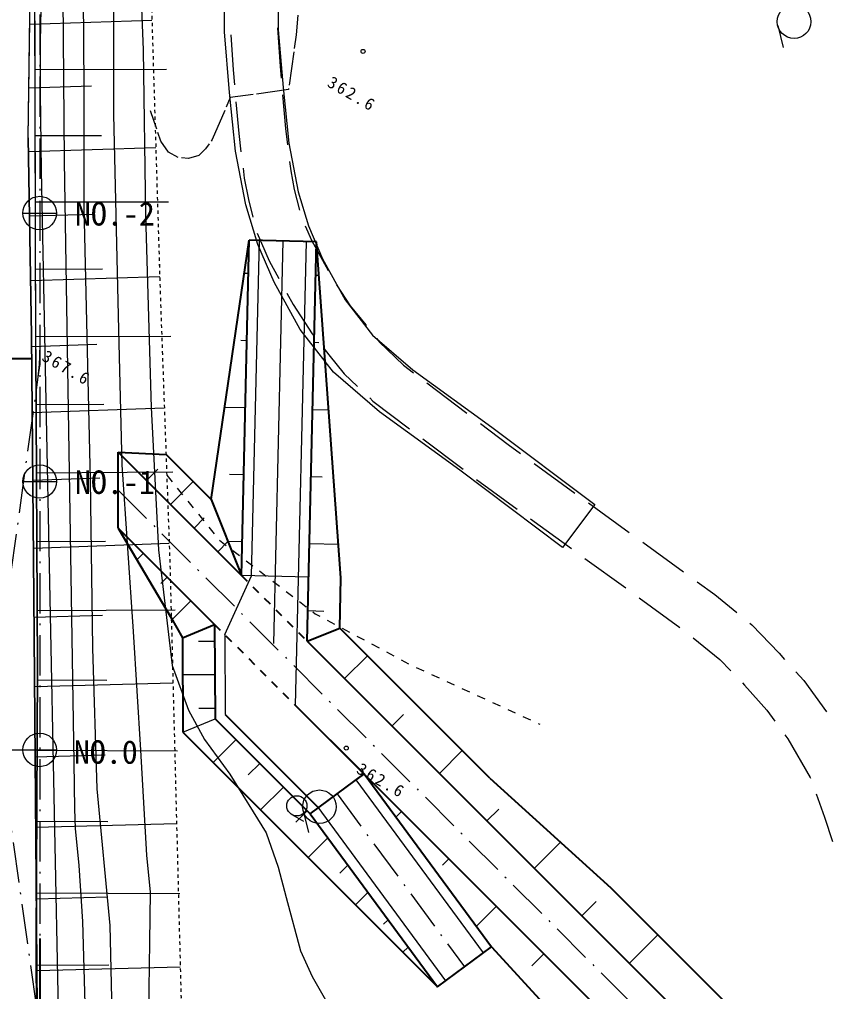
# Model space of a CAD drawing. Header units: millimetres. Extents: x -2078669 to -1085629, y -5987148 to 310365.
# Drawn here: x -1703059 to -1642490, y -1427195 to -1354756 of the extents above; entities that cross this region are included whole.
import ezdxf

# ---------------------------------------------------------------- set-up
doc = ezdxf.new("R2010")
doc.units = ezdxf.units.MM
doc.header["$LTSCALE"] = 500
for name, pattern in [('561019', [1, 0.5, -0.5]), ('56201', [2.5, 1.25, -1.25]), ('57103', [5.5, 5, -0.5]), ('SXF_一点短鎖線', [9.25, 6, -1.5, 0.25, -1.5]), ('SXF_一点鎖線', [18.5, 12, -1.5, 3.5, -1.5]), ('SXF_跳び破線', [12, 6, -6])]:
    doc.linetypes.add(name, pattern=pattern)
doc.layers.get('Defpoints').update_dxf_attribs({"color": 153})
for name, color, linetype, lineweight in [('D-BGD', 7, 'Continuous', 13), ('D-BMK', 2, 'SXF_一点短鎖線', 13), ('D-BMK-HTXT', 7, 'Continuous', 13), ('D-BMK-OTRS', 7, 'Continuous', 13), ('D-BYP-STR1', 2, 'Continuous', 13), ('D-BYP-STR2', 6, 'Continuous', 25), ('●予備設計_LP横断', 7, 'Continuous', 13)]:
    doc.layers.add(name, color=color, linetype=linetype, lineweight=lineweight)
doc.styles.add('MS ゴシック', font='MS Gothic.ttf')
doc.styles.add('ＭＳ ゴシック', font='MS Gothic.ttf')

# ---------------------------------------------------------------- blocks, each defined once
blk = doc.blocks.new('M6331')
at = {"layer": '●予備設計_LP横断', "linetype": 'Continuous', "lineweight": 9}
blk.add_line((0, -0.75), (1, -0.75), dxfattribs=at)
blk.add_circle((0, 0), 0.75, dxfattribs=at)
blk = doc.blocks.new('M7312')
at = {"layer": '●予備設計_LP横断', "linetype": 'Continuous', "lineweight": 20}
blk.add_circle((0, -0.001), 0.15, dxfattribs=at)
blk = doc.blocks.new('河川平面')
at = {"layer": 'D-BGD', "linetype": 'Continuous'}
for p, q in [((1608555, -2699081), (1609014, -2666342)), ((1609119, -2714860, 368280), (1609038, -2675632, 368370)), ((1608674, -2690597), (1617776, -2690321)), ((1664398, -2690718), (1664791, -2692337)), ((1609078, -2693983), (1618850, -2693959)), ((1608607, -2695345), (1613272, -2695203)), ((1609088, -2698902), (1614007, -2698892)), ((1608573, -2700092), (1618064, -2699804)), ((1609100, -2703857), (1619019, -2703838)), ((1608658, -2704899), (1613434, -2704754)), ((1609110, -2708857), (1614101, -2708843)), ((1608744, -2709707), (1618356, -2709415)), ((1609118, -2713879), (1619176, -2713859)), ((1608824, -2714624), (1613667, -2714463)), ((1638256, -2717335, 363183), (1641243, -2719601, 363241)), ((1608869, -2719542), (1618699, -2719188)), ((1609137, -2718942), (1614205, -2718914)), ((1637963, -2721512, 363220), (1640951, -2723777, 363276)), ((1646252, -2723338, 363306), (1649284, -2725544, 363316)), ((1608914, -2724597), (1613897, -2724418)), ((1609164, -2724033), (1619345, -2723979)), ((1650295, -2726278, 363319), (1653329, -2728484, 363329)), ((1645988, -2727477, 363312), (1649021, -2729682, 363322)), ((1608959, -2729652), (1619062, -2729288)), ((1609198, -2729151), (1614311, -2729125)), ((1654340, -2729219, 363333), (1657373, -2731424, 363342)), ((1650032, -2730417, 363325), (1653066, -2732622, 363335)), ((1654077, -2733357, 363339), (1657110, -2735560, 363349)), ((1609217, -2734294), (1619515, -2734239)), ((1609004, -2734802), (1614102, -2734645)), ((1609239, -2739474), (1614416, -2739497)), ((1609044, -2739952), (1619341, -2739687)), ((1609217, -2744710), (1619688, -2744754)), ((1609086, -2745195), (1614281, -2745062)), ((1629040, -2749220), (1629433, -2750839)), ((1609127, -2750438), (1619610, -2750169)), ((1609201, -2749995), (1614481, -2750019)), ((1609172, -2755342), (1619863, -2755385)), ((1609167, -2755781), (1614456, -2755645)), ((1609168, -2760726), (1614554, -2760708)), ((1609203, -2761123), (1619885, -2760849))]:
    blk.add_line(p, q, dxfattribs=at)
at = {"layer": 'D-BGD', "linetype": 'Continuous', "flags": 128}
for points in [[(1614196, -2802555), (1611544, -2797523), (1610785, -2796134), (1609990, -2794678), (1609448, -2793437), (1609275, -2792488), (1609120, -2789483), (1609265, -2770458), (1609158, -2754356), (1608991, -2733247), (1608817, -2713807), (1608555, -2699081), (1609014, -2666342), (1609021, -2620514)], [(1648369, -2729602), (1640710, -2723847), (1634729, -2719505), (1631309, -2716546), (1628807, -2713365), (1626888, -2709836), (1625672, -2707023), (1624776, -2704068), (1624009, -2700061), (1623561, -2695700), (1623183, -2691188), (1623197, -2683914), (1623477, -2676693), (1623813, -2672469), (1624796, -2667409), (1628250, -2652121), (1629016, -2648256), (1629716, -2644727), (1630896, -2635890), (1631250, -2632963), (1631771, -2628636), (1632704, -2620514)], [(1636730, -2620514), (1635743, -2629104), (1635219, -2633453), (1634864, -2636395), (1633664, -2645381), (1632948, -2648993), (1632163, -2652951), (1628711, -2668230), (1627783, -2673012), (1627471, -2676930), (1627197, -2683996), (1627183, -2691025), (1627543, -2695329), (1627971, -2699480), (1628665, -2703109), (1629434, -2705645), (1630488, -2708083), (1632161, -2711158), (1634216, -2713773), (1637218, -2716368), (1643087, -2720630), (1650772, -2726405), (1648369, -2729602)], [(1608555, -2699081), (1608817, -2713807), (1608991, -2733247), (1609158, -2754356), (1609265, -2770458), (1609120, -2789483)]]:
    blk.add_lwpolyline(points, dxfattribs=at)
for points, elevation in [([(1610013, -2620514), (1610004, -2655012), (1609981, -2662598), (1609913, -2668183), (1609452, -2691949), (1609445, -2695730), (1609534, -2701509), (1610811, -2765298), (1610885, -2769571), (1610897, -2771846), (1610716, -2783859), (1610693, -2787913), (1610772, -2789970), (1610879, -2790832), (1611484, -2792973), (1612825, -2795553), (1614449, -2798377), (1615902, -2801242), (1616987, -2804270)], 367000), ([(1611715, -2620514), (1611197, -2668195), (1611105, -2685482), (1611228, -2700780), (1611946, -2745632), (1612011, -2749082), (1612060, -2750532), (1612325, -2753298), (1612593, -2757485), (1612783, -2763612), (1612864, -2771282), (1612734, -2784705), (1612727, -2788483), (1612845, -2790265), (1613065, -2791226), (1613931, -2793393), (1615912, -2797217), (1616301, -2797929), (1618572, -2802762)], 366000), ([(1621613, -2804739), (1621190, -2802460), (1619945, -2799860), (1615503, -2792088), (1615083, -2791125), (1614669, -2789480), (1614591, -2787428), (1614424, -2780447), (1614954, -2770848), (1614660, -2757775), (1613687, -2747587), (1613373, -2737098), (1613203, -2724566), (1612724, -2704239), (1612726, -2695354), (1612599, -2678222), (1612988, -2655305), (1612966, -2630582), (1613359, -2620514)], 365000), ([(1624244, -2803817), (1623725, -2802293), (1620285, -2795694), (1618029, -2791812), (1617489, -2790721), (1616969, -2789309), (1616837, -2787094), (1617312, -2780196), (1617397, -2774676), (1617446, -2771179), (1617614, -2759007), (1617664, -2755279), (1617387, -2752525), (1616960, -2744706), (1616414, -2735865), (1615549, -2723449), (1615307, -2713395), (1614941, -2697350), (1614969, -2677393)], 364000), ([(1616949, -2688150), (1617118, -2692517), (1617295, -2704845), (1617707, -2719180), (1618258, -2729775), (1619284, -2738394), (1620512, -2741723), (1621690, -2743916), (1623569, -2746498), (1626274, -2750869), (1627187, -2753428), (1627773, -2755690), (1628854, -2759670), (1629723, -2761569), (1633551, -2768293), (1638543, -2774672), (1640014, -2777876), (1641376, -2781486), (1641915, -2785883), (1640984, -2797690), (1640322, -2802625)], 363000)]:
    blk.add_lwpolyline(points, dxfattribs=dict(at, elevation=elevation))
at = {"layer": 'D-BGD', "linetype": '561019', "flags": 128}
for points in [[(1618950, -2620514), (1618959, -2621129), (1618665, -2658302), (1618663, -2658627), (1618571, -2661701), (1617747, -2689368), (1618403, -2710987), (1619104, -2730441), (1619135, -2731637), (1619943, -2763133), (1618853, -2786511), (1619008, -2789521), (1619927, -2791602), (1625688, -2802391), (1625125, -2825293), (1624564, -2827572), (1623496, -2829911), (1618630, -2838640), (1618342, -2840170), (1618771, -2861642), (1618913, -2870692)], [(1618950, -2620514), (1618959, -2621129), (1618665, -2658302), (1618663, -2658627), (1618571, -2661701), (1617747, -2689368), (1618356, -2709415)]]:
    blk.add_lwpolyline(points, dxfattribs=at)
at = {"layer": 'D-BGD', "linetype": '57103', "elevation": 362500, "flags": 128}
blk.add_lwpolyline([(1631438, -2670992), (1630465, -2673583), (1630146, -2674866), (1628772, -2686571), (1628658, -2689730), (1628512, -2691411), (1627943, -2695488), (1623613, -2696077), (1622269, -2699201), (1621764, -2699901), (1621267, -2700389), (1620488, -2700616), (1619769, -2700561), (1619014, -2700140), (1618444, -2699316), (1617676, -2697057)], dxfattribs=at)
at = {"layer": 'D-BGD', "linetype": 'Continuous', "extrusion": (-0.123548, -0.025437, 0.992013), "elevation": 227590}
blk.add_lwpolyline([(2963730, 1088463), (2966575, 1088067), (2967446, 1087963)], dxfattribs=at)
at = {"layer": 'D-BGD', "linetype": 'Continuous', "extrusion": (-0.098567, -0.023531, 0.994852), "elevation": 264487}
blk.add_lwpolyline([(2994856, 986207), (2997445, 985763), (2998555, 985595)], dxfattribs=at)
at = {"layer": 'D-BGD', "linetype": 'Continuous', "extrusion": (0.868038, 0.067518, 0.491885), "elevation": 1409261}
blk.add_lwpolyline([(-2813963, -379261), (-2816477, -379304), (-2817707, -379424)], dxfattribs=at)
at = {"layer": 'D-BGD', "linetype": 'Continuous', "extrusion": (0.846499, 0.064697, 0.528444), "elevation": 1392113}
blk.add_lwpolyline([(-2812305, -438968), (-2814682, -439009), (-2816049, -439139)], dxfattribs=at)
at = {"layer": 'D-BGD', "linetype": 'Continuous', "extrusion": (-0.522307, -0.234465, 0.819891), "elevation": 83131}
blk.add_lwpolyline([(3134586, 515159), (3136829, 515112), (3138328, 515260)], dxfattribs=at)
at = {"layer": 'D-BGD', "linetype": 'Continuous', "extrusion": (-0.560903, -0.252732, 0.788362), "elevation": 56225}
blk.add_lwpolyline([(3136067, 518133), (3137239, 518105), (3139804, 518364)], dxfattribs=at)
at = {"layer": 'D-BGD', "linetype": 'Continuous', "extrusion": (0.001612, -0.020011, 0.999798), "elevation": 420061}
blk.add_lwpolyline([(1408664, -2824424), (1409550, -2826065), (1410597, -2827562), (1410629, -2827610)], dxfattribs=at)
at = {"layer": 'D-BGD', "linetype": 'Continuous', "extrusion": (0.016449, -0.001732, 0.999863), "elevation": 394691}
blk.add_lwpolyline([(-2529133, -1899645), (-2529529, -1900051), (-2530821, -1901338), (-2531659, -1902409)], dxfattribs=at)
at = {"layer": 'D-BGD', "linetype": 'Continuous', "extrusion": (-0.143152, -0.164739, 0.975894), "elevation": 568325}
blk.add_lwpolyline([(3016489, -877315), (3016819, -877334), (3020231, -877100)], dxfattribs=at)
at = {"layer": 'D-BGD', "linetype": 'Continuous', "extrusion": (0.311673, 0.432353, 0.846127), "elevation": -356949}
blk.add_lwpolyline([(-2922970, 1248230), (-2925577, 1248305), (-2926719, 1248311)], dxfattribs=at)
at = {"layer": 'D-BGD', "linetype": '56201', "flags": 128}
blk.add_lwpolyline([(1618880, -2724215), (1622794, -2729051), (1629936, -2734540), (1637037, -2738340), (1646676, -2742766)], dxfattribs=at)
at = {"layer": 'D-BGD', "linetype": 'Continuous', "extrusion": (0.276473, 0.38442, 0.880786), "elevation": -273425}
blk.add_lwpolyline([(-2923790, 1275829), (-2924142, 1275840), (-2927540, 1275859)], dxfattribs=at)
at = {"layer": 'D-BGD', "linetype": 'Continuous', "extrusion": (-0.149064, -0.200905, 0.968203), "elevation": 653493}
blk.add_lwpolyline([(2959813, -1076757), (2961440, -1076741), (2963560, -1076836)], dxfattribs=at)
at = {"layer": 'D-BGD', "linetype": 'Continuous', "extrusion": (0.406293, 0.48461, 0.774648), "elevation": -370915}
blk.add_lwpolyline([(-3028624, 1028902), (-3031186, 1028852), (-3032362, 1029021)], dxfattribs=at)
at = {"layer": 'D-BGD', "linetype": 'Continuous', "extrusion": (0.045013, 0.020275, 0.998781), "elevation": 382529}
blk.add_lwpolyline([(-3181336, -375544), (-3182167, -375807), (-3184985, -376394)], dxfattribs=at)
at = {"layer": 'D-BGD', "linetype": 'Continuous', "extrusion": (-0.032566, -0.036028, 0.99882), "elevation": 407680}
blk.add_lwpolyline([(3074864, -900128), (3075235, -900206), (3078406, -901240), (3078438, -901256)], dxfattribs=at)
at = {"layer": 'D-BGD', "linetype": 'Continuous', "extrusion": (0.004636, -0.015047, 0.999876), "elevation": 412442}
blk.add_lwpolyline([(1665545, -2742074), (1666181, -2743805), (1666773, -2745616)], dxfattribs=at)
at = {"layer": 'D-BGD', "linetype": 'Continuous'}
for points in [[(1615473, -2813810, 368400), (1615503, -2805510, 368350), (1615442, -2805095, 368370), (1615373, -2804813, 368380), (1615226, -2804347, 368420), (1610224, -2794667, 368260), (1609794, -2793590, 368280), (1609534, -2792437, 368300), (1609236, -2777605, 368510), (1609158, -2758979, 368490), (1609245, -2738601, 368470), (1609119, -2714860, 368280), (1609038, -2675632, 368370), (1609172, -2662075, 368370), (1609082, -2627858, 368360), (1609044, -2620514, 368307)], [(1628028, -2700834, 362740), (1628117, -2701535, 362680), (1628376, -2702930, 363020), (1628761, -2704463, 363084)], [(1624566, -2701346, 362739), (1624659, -2702074, 362680), (1624960, -2703677, 363020), (1625287, -2704983, 363065)], [(1627834, -2710657, 363226), (1628291, -2711486, 363280), (1629705, -2713682, 363240), (1629826, -2713828, 363237)], [(1634518, -2714034, 363194), (1634714, -2714278, 363190), (1636525, -2716023, 363150), (1637260, -2716580, 363164)], [(1609119, -2714860, 368280), (1609245, -2738601, 368470), (1609158, -2758979, 368490), (1609236, -2777605, 368510), (1609534, -2792437, 368300)], [(1662318, -2735242, 363312), (1662468, -2735364, 363310), (1664490, -2737484, 363550), (1664902, -2737944, 363541)], [(1661763, -2739698, 363530), (1661915, -2739857, 363550), (1663585, -2741728, 363510), (1664186, -2742553, 363498)]]:
    blk.add_polyline3d(points, dxfattribs=at)
for centre in [(1665612, -2690423), (1630254, -2748925)]:
    blk.add_circle(centre, 1250, dxfattribs=at)
at = {"layer": 'D-BGD', "linetype": 'Continuous', "lineweight": 20, "xscale": 1000, "yscale": 1000, "zscale": 1000, "rotation": 330.1091246385173}
for p in [(1633503, -2692636, 362597), (1632255, -2744553, 362613)]:
    blk.add_blockref('M7312', p, dxfattribs=at)
at = {"layer": 'D-BGD', "linetype": 'Continuous', "lineweight": 9, "xscale": 1000, "yscale": 1000, "zscale": 1000, "rotation": 330.1091246385173}
blk.add_blockref('M6331', (1628569, -2748856), dxfattribs=at)
at = {"layer": 'D-BGD', "linetype": 'Continuous', "char_height": 900, "attachment_point": 7, "rotation": 330.10912, "line_spacing_factor": 0.722892, "style": 'MS ゴシック'}
for s, insert in [('\\T1.287;362.6', (1630757, -2695221)), ('\\T1.287;367.6', (1609497, -2715635, 367608)), ('\\T1.287;362.6', (1632934, -2746381, 362613))]:
    blk.add_mtext(s, dxfattribs=dict(at, insert=insert))

msp = doc.modelspace()

# ---------------------------------------------------------------- linework, layer by layer
at = {"layer": 'D-BMK', "ltscale": 10}
msp.add_line((-1683435.8, -1371258.3, 266595.6), (-1684199.8, -1404166, -53832), dxfattribs=at)
at = {"layer": 'D-BMK'}
for p, q in [((-1695712.2, -1389825.1), (-1648584.6, -1436952.7)), ((-1679398.5, -1412462.6, -23232), (-1669915.7, -1425349.7, -23232))]:
    msp.add_line(p, q, dxfattribs=at)
at = {"layer": 'D-BMK', "linetype": 'SXF_一点鎖線', "lineweight": 13}
msp.add_line((-1704552.5, -1409186.7), (-1701552.5, -1409186.7), dxfattribs=at)
msp.add_line((-1704552.5, -1409186.7), (-1701552.5, -1409186.7), dxfattribs=at)
at = {"layer": 'D-BMK', "linetype": 'SXF_一点短鎖線', "flags": 128}
msp.add_lwpolyline([(-1701552.5, -1285013.4), (-1701552.5, -1535191.7)], dxfattribs=at)
msp.add_lwpolyline([(-1701552.5, -1285013.4), (-1701552.5, -1535191.7)], dxfattribs=at)
msp.add_lwpolyline([(-1701552.5, -1379365.2, -0.0342109), (-1701692.6, -1381410.7), (-1704459.1, -1401508.6, 0.0342109), (-1704552.5, -1402872.2), (-1704552.5, -1408230.7, 0.0353635), (-1704452.7, -1409640), (-1701652.3, -1429313.4, -0.0353635), (-1701552.5, -1430722.6)], format="xyb", dxfattribs=at)
msp.add_lwpolyline([(-1701552.5, -1379365.2, -0.0342109), (-1701692.6, -1381410.7), (-1704459.1, -1401508.6, 0.0342109), (-1704552.5, -1402872.2), (-1704552.5, -1408230.7, 0.0353635), (-1704452.7, -1409640), (-1701652.3, -1429313.4, -0.0353635), (-1701552.5, -1430722.6)], format="xyb", dxfattribs=at)
at = {"layer": 'D-BMK-HTXT', "color": 7, "linetype": 'Continuous', "lineweight": 13}
for p, q in [((-1702802.5, -1369186.7, 329093), (-1700302.5, -1369186.7, -329093)), ((-1702802.5, -1389186.7, 329093), (-1700302.5, -1389186.7, -329093)), ((-1702802.5, -1409186.7, 329093), (-1700302.5, -1409186.7, -329093))]:
    msp.add_line(p, q, dxfattribs=at)
for centre in [(-1701552.5, -1369186.7, 0), (-1701552.5, -1389186.7, 0), (-1701552.5, -1409186.7, 0)]:
    msp.add_circle(centre, 1250, dxfattribs=at)
at = {"layer": 'D-BMK-OTRS', "color": 7, "linetype": 'Continuous', "lineweight": 13}
for p, q in [((-1701552.5, -1379365.2), (-1701552.5, -1380392.8)), ((-1701552.5, -1380392.8), (-1701692.6, -1381410.7))]:
    msp.add_line(p, q, dxfattribs=at)
at = {"layer": 'D-BYP-STR1'}
for p, q in [((-1685765.6, -1396211, 23232), (-1685185.3, -1371217.7, 266595.6)), ((-1682489, -1405876.8, -70094.4), (-1681686.3, -1371298.9, 266595.6)), ((-1685993.1, -1373699.6, 23232), (-1686302.5, -1373692.4, 23232)), ((-1680994.5, -1373815.7, 23232), (-1680754.6, -1373821.2, 23232)), ((-1686109.2, -1378698.3, 23232), (-1686573.2, -1378687.5, 23232)), ((-1681110.5, -1378814.3, 23232), (-1680750.6, -1378822.7, 23232)), ((-1686225.2, -1383696.9, 23232), (-1687771.9, -1383661, 23232)), ((-1681226.6, -1383813, 23232), (-1680026.9, -1383840.8, 23232)), ((-1693586.4, -1389122.5, 23232), (-1692737.9, -1388274, 23232)), ((-1691818.7, -1390890.3, 23232), (-1690121.6, -1389193.2, 23232)), ((-1686341.3, -1388695.6, 23232), (-1687424, -1388670.4, 23232)), ((-1681342.6, -1388811.6, 23232), (-1680502.9, -1388831.1, 23232)), ((-1690050.9, -1392658, 23232), (-1689294.5, -1391901.6, 23232)), ((-1688283.1, -1394425.8, 23232), (-1687526.7, -1393669.4, 23232)), ((-1686457.3, -1393694.2, 23232), (-1687526.7, -1393669.4, 23232)), ((-1681458.7, -1393810.3, 23232), (-1679299.3, -1393860.4, 23232)), ((-1693826.7, -1394539.1), (-1694313.6, -1395026.1)), ((-1692058.9, -1396306.9), (-1692530.7, -1396778.6)), ((-1687769, -1400596.7), (-1685765.6, -1396211, 23232)), ((-1681516.7, -1396309.6, 23232), (-1686515.4, -1396193.6, 23232)), ((-1690291.1, -1398074.6), (-1691692.9, -1399476.4)), ((-1681574.7, -1398808.9, 23232), (-1680375, -1398836.8, 23232)), ((-1687769, -1400596.7), (-1687734.9, -1406560.8)), ((-1688516.2, -1401102.4), (-1689716.2, -1401102.4)), ((-1678839.2, -1403869.7), (-1677142.2, -1402172.6)), ((-1688501.9, -1403602.4), (-1690901.9, -1403602.4)), ((-1688487.5, -1406102.4), (-1689687.6, -1406102.4)), ((-1675303.7, -1407405.2), (-1674455.2, -1406556.7)), ((-1690877.4, -1407873), (-1688483.1, -1406873.2)), ((-1686930.7, -1408425.6), (-1688627.8, -1410122.7)), ((-1671768.2, -1410940.7), (-1670071.1, -1409243.7)), ((-1685163, -1410193.4), (-1686011.5, -1411041.9)), ((-1677988.9, -1411425.4, -23232), (-1668506.2, -1424312.5, -23232)), ((-1683395.2, -1411961.2), (-1685092.3, -1413658.2)), ((-1681627.4, -1413728.9), (-1682476, -1414577.4)), ((-1680841.6, -1413454.1, -23232), (-1671325.2, -1426386.9, -23232)), ((-1674596.6, -1413769.2), (-1675020.9, -1414193.5)), ((-1668232.6, -1414476.3), (-1667347.4, -1413591)), ((-1680095.9, -1415732.9), (-1681557.4, -1417194.5)), ((-1664697.1, -1418011.8), (-1662752.3, -1416067)), ((-1671061.1, -1417304.7), (-1671542.3, -1417785.9)), ((-1678597.2, -1417769.7), (-1679193.8, -1418366.4)), ((-1677098.4, -1419806.5), (-1678023.5, -1420731.6)), ((-1661161.6, -1421547.3), (-1660102, -1420487.8)), ((-1667525.5, -1420840.2), (-1669026, -1422340.7)), ((-1675599.7, -1421843.3), (-1675928.1, -1422171.8)), ((-1657626, -1425082.9), (-1655504.7, -1422961.6)), ((-1674101, -1423880.1), (-1674489.6, -1424268.8)), ((-1663990, -1424375.8), (-1664885.1, -1425270.9))]:
    msp.add_line(p, q, dxfattribs=at)
at = {"layer": 'D-BYP-STR2'}
for p, q in [((-1688784.5, -1390530.3, 77834), (-1685935.1, -1371200.3, 23232)), ((-1686515.4, -1396193.6, 23232), (-1685935.1, -1371200.3, 266595.6)), ((-1680936.5, -1371316.3, 23232), (-1685935.1, -1371200.3, 23232)), ((-1681627.5, -1401081.4, -23232), (-1680936.5, -1371316.3, 266595.6)), ((-1679117.3, -1396365.3, 23232), (-1680936.5, -1371316.3, 23232)), ((-1695712.2, -1386996.7), (-1686515.4, -1396193.6)), ((-1695712.2, -1392653.5, -354000), (-1695712.2, -1386996.7, -354000)), ((-1695712.2, -1386996.7), (-1692141.6, -1387173.2)), ((-1692141.6, -1387173.2), (-1688784.5, -1390530.3)), ((-1688784.5, -1390530.3), (-1686515.4, -1396193.6, 23232)), ((-1695712.2, -1392653.5), (-1688523.4, -1399842.4)), ((-1695712.2, -1392653.5, -354000), (-1691761.4, -1399355.7, -62272.8)), ((-1679204.3, -1400110.5, -13235.6), (-1679117.3, -1396365.3, 23232)), ((-1691761.4, -1399355.7, -62272.8), (-1690917.7, -1400842.2)), ((-1690917.7, -1400842.2), (-1688523.4, -1399842.4)), ((-1688523.4, -1399842.4), (-1688483.1, -1406873.2)), ((-1681627.5, -1401081.4, -23232), (-1679204.3, -1400110.5)), ((-1668025.9, -1411288.9), (-1679204.3, -1400110.5)), ((-1690917.7, -1400842.2), (-1690877.4, -1407873)), ((-1681627.5, -1401081.4), (-1646584.6, -1436124.3)), ((-1682489, -1405876.8), (-1650584.6, -1437781.2)), ((-1687734.9, -1406560.8), (-1680841.6, -1413454.1)), ((-1688483.1, -1406873.2), (-1681412.1, -1413944.3)), ((-1690877.4, -1407873), (-1683109.1, -1415641.3)), ((-1690843.8, -1407906.6), (-1683109.1, -1415641.3)), ((-1681412.1, -1413944.3, -23232), (-1677384.8, -1410980.9, -23232)), ((-1677384.8, -1410980.9, -23232), (-1667902.1, -1423868, -23232)), ((-1668025.9, -1411288.9), (-1658995.2, -1419471)), ((-1681412.1, -1413944.3, -23232), (-1671929.3, -1426831.4, -23232)), ((-1683109.1, -1415641.3), (-1671929.3, -1426831.4, -23232)), ((-1658995.2, -1419471), (-1643584.6, -1434881.7)), ((-1671929.3, -1426831.4, -23232), (-1667902.1, -1423868)), ((-1667902.1, -1423868), (-1658995.2, -1433514.1))]:
    msp.add_line(p, q, dxfattribs=at)
at = {"layer": 'D-BYP-STR2', "linetype": 'SXF_跳び破線', "ltscale": 0.2}
for p, q in [((-1686515.4, -1396193.6), (-1681627.5, -1401081.4)), ((-1688523.4, -1399842.4), (-1682489, -1405876.8))]:
    msp.add_line(p, q, dxfattribs=at)
at = {"layer": 'D-BYP-STR2', "elevation": -70094.4}
msp.add_lwpolyline([(-1682489, -1405876.8), (-1677384.8, -1410980.9), (-1677988.9, -1411425.4)], dxfattribs=at)
at = {"layer": 'Defpoints', "ltscale": 1500}
msp.add_line((-1706132.9, -1380030.5), (-1702133.3, -1380030.5), dxfattribs=at)
at = {"layer": 'Defpoints'}
msp.add_line((-1701552.4, -1423240.7, 369050), (-1701552.4, -1430673.7, 369050), dxfattribs=at)

# ---------------------------------------------------------------- block references
at = {"layer": 'D-BGD'}
msp.add_blockref('河川平面', (-3310965.8, 1335500.2), dxfattribs=at)

# ---------------------------------------------------------------- texts
at = {"layer": 'D-BMK-HTXT', "color": 7, "style": 'ＭＳ ゴシック'}
for s, p in [('NO.-2', (-1698925.8, -1370113.5)), ('NO.-1', (-1698925.8, -1390113.5))]:
    msp.add_text(s, height=1750, rotation=360, dxfattribs=at).set_placement(p)
at = {"layer": 'D-BMK-HTXT', "style": 'MS ゴシック'}
msp.add_text('NO.0', height=1750, dxfattribs=at).set_placement((-1699004.8, -1410220.8, -354000))

doc.saveas('drawing.dxf')
